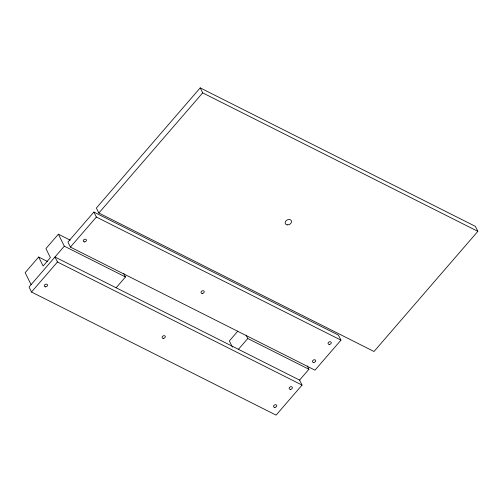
<?xml version="1.0" encoding="UTF-8"?>
<svg xmlns="http://www.w3.org/2000/svg" width="503" height="503" viewBox="0 0 503 503"><rect width="100%" height="100%" fill="white"/><g stroke="black" fill="none" stroke-linecap="round" stroke-linejoin="round"><path stroke-width="0.75" d="M47.483 261.478L38.649 257.033L25.15 272.651L31.098 284.635M70.194 240.151L58.379 234.203L45.918 248.62L50.382 257.611L43.113 266.018L38.649 257.033M200.207 87.874L96.362 208.028L98.846 213.021L374.006 351.503L477.85 231.349L475.373 226.356L200.207 87.874L202.684 92.866L477.85 231.349M58.379 234.203L64.327 246.187L29.023 287.037L31.5 292.029L276.09 415.126L302.051 385.084L299.574 380.092L54.984 257.002L57.461 261.994L302.051 385.084M93.885 212.046L67.93 242.088L70.407 247.08L314.997 370.17L340.959 340.135L338.481 335.143L93.885 212.046L96.369 217.044L340.959 340.135M98.846 213.021L202.684 92.866M31.5 292.029L57.461 261.994M70.407 247.08L96.369 217.044M116.13 287.773L125.473 276.958L123.826 273.632M237.837 331.137L229.362 340.94L232.449 347.164M238.428 349.321L247.772 338.506L246.118 335.18M299.574 380.092L308.917 369.277L307.27 365.951M64.327 246.187L125.473 276.958M247.772 338.506L308.917 369.277M84.542 241.893A1.679 1.258 -26.4 0 0 86.34 239.812A1.679 1.258 -26.4 0 0 83.605 239.931A1.679 1.258 -26.4 0 0 84.542 241.893M313.784 362.437A1.679 1.258 -26.4 0 0 315.588 360.355A1.679 1.258 -26.4 0 0 312.853 360.475A1.679 1.258 -26.4 0 0 313.784 362.437M329.364 344.41A1.679 1.258 -26.4 0 0 331.163 342.329A1.679 1.258 -26.4 0 0 328.428 342.449A1.679 1.258 -26.4 0 0 329.364 344.41M202.112 293.412A1.679 1.258 -26.4 0 0 204.199 291.507A1.679 1.258 -26.4 0 0 201.565 291.287A1.679 1.258 -26.4 0 0 202.112 293.412M45.635 286.848A1.679 1.258 -26.4 0 0 47.433 284.767A1.679 1.258 -26.4 0 0 44.698 284.88A1.679 1.258 -26.4 0 0 45.635 286.848M274.883 407.386A1.679 1.258 -26.4 0 0 276.681 405.305A1.679 1.258 -26.4 0 0 273.946 405.424A1.679 1.258 -26.4 0 0 274.883 407.386M290.457 389.366A1.679 1.258 -26.4 0 0 292.256 387.285A1.679 1.258 -26.4 0 0 289.521 387.398A1.679 1.258 -26.4 0 0 290.457 389.366M163.205 338.362A1.679 1.258 -26.4 0 0 165.292 336.457A1.679 1.258 -26.4 0 0 162.658 336.237A1.679 1.258 -26.4 0 0 163.205 338.362M287.773 224.879A3.358 2.509 -26.4 0 0 291.369 220.716A3.358 2.509 -26.4 0 0 285.899 220.955A3.358 2.509 -26.4 0 0 287.773 224.879"/></g></svg>
